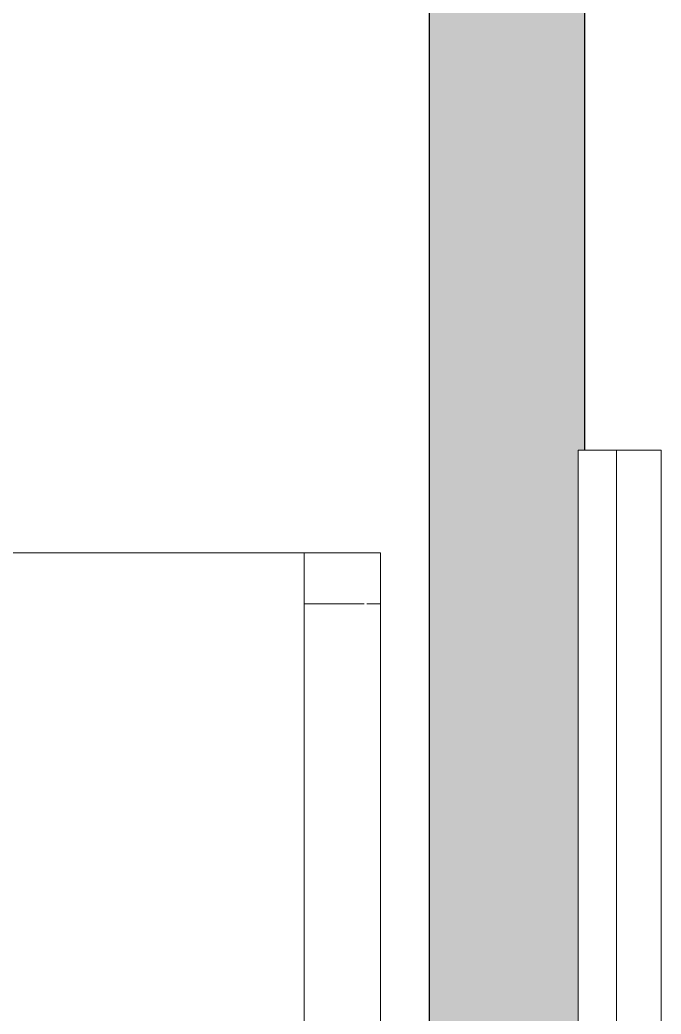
# Model space of a CAD drawing. Header units: millimetres. Extents: x 155927 to 317870, y -36033 to 97293.
# Drawn here: x 178677 to 179181, y 24766 to 25546 of the extents above; entities that cross this region are included whole.
import ezdxf

# ---------------------------------------------------------------- set-up
doc = ezdxf.new("R2010")
doc.units = ezdxf.units.MM
doc.header["$MEASUREMENT"] = 0
for name, color, linetype, lineweight in [('A-WALL', 7, 'CONTINUOUS', 9), ('A-WALL-PATT', 7, 'CONTINUOUS', 9), ('I-FURN', 8, 'CONTINUOUS', 9)]:
    doc.layers.add(name, color=color, linetype=linetype, lineweight=lineweight)

msp = doc.modelspace()

# ---------------------------------------------------------------- hatches: boundary and pattern name
at = {"layer": 'A-WALL-PATT'}
msp.add_hatch(color=256, dxfattribs=at).paths.add_polyline_path([(179120.83, 15107.61), (179120.83, 16608.75), (179085.83, 16608.75), (179085.83, 17808.75), (179120.83, 17808.75), (179120.83, 24008.75), (179115.83, 24008.75), (179115.83, 25208.75), (179120.83, 25208.75), (179120.83, 26907.61), (178998.83, 26907.61), (178998.83, 15107.61)], flags=0)

# ---------------------------------------------------------------- linework, layer by layer
at = {"layer": 'A-WALL', "lineweight": 30}
for p, q in [((178998.83, 26307.61), (178998.83, 21107.61)), ((179120.83, 25208.75), (179120.83, 26307.61))]:
    msp.add_line(p, q, dxfattribs=at)
at = {"layer": 'I-FURN'}
for p, q in [((179115.83, 25208.75), (179145.83, 25208.75)), ((179115.83, 24008.75), (179115.83, 25208.75)), ((179145.83, 25208.75), (179145.83, 24008.75)), ((179180.83, 25208.75), (179145.83, 25208.75)), ((179145.83, 25208.75), (179145.83, 24008.75)), ((179180.83, 24008.75), (179180.83, 25208.75)), ((178960.49, 25128.03), (177560.49, 25128.03)), ((177560.49, 25128.03), (178960.49, 25128.03)), ((178900.49, 24693.39), (178900.49, 25128.03)), ((178900.49, 25128.03), (178900.49, 25088.03)), ((178960.49, 25128.03), (178900.49, 25128.03)), ((178960.49, 25128.03), (178900.49, 25128.03)), ((178960.49, 25088.03), (178960.49, 25128.03)), ((178960.49, 25128.03), (178960.49, 24693.39)), ((178960.49, 24328.03), (178960.49, 25128.03)), ((178960.49, 25128.03), (178960.49, 24328.03)), ((178900.49, 25088.03), (178900.49, 23568.03)), ((178947.6, 25088.03), (178900.49, 25088.03)), ((178947.6, 25088.03), (178900.49, 25088.03)), ((178960.49, 25088.03), (178949.91, 25088.03)), ((178960.49, 25088.03), (178949.91, 25088.03)), ((178960.49, 23568.03), (178960.49, 25088.03))]:
    msp.add_line(p, q, dxfattribs=at)

doc.saveas('drawing.dxf')
